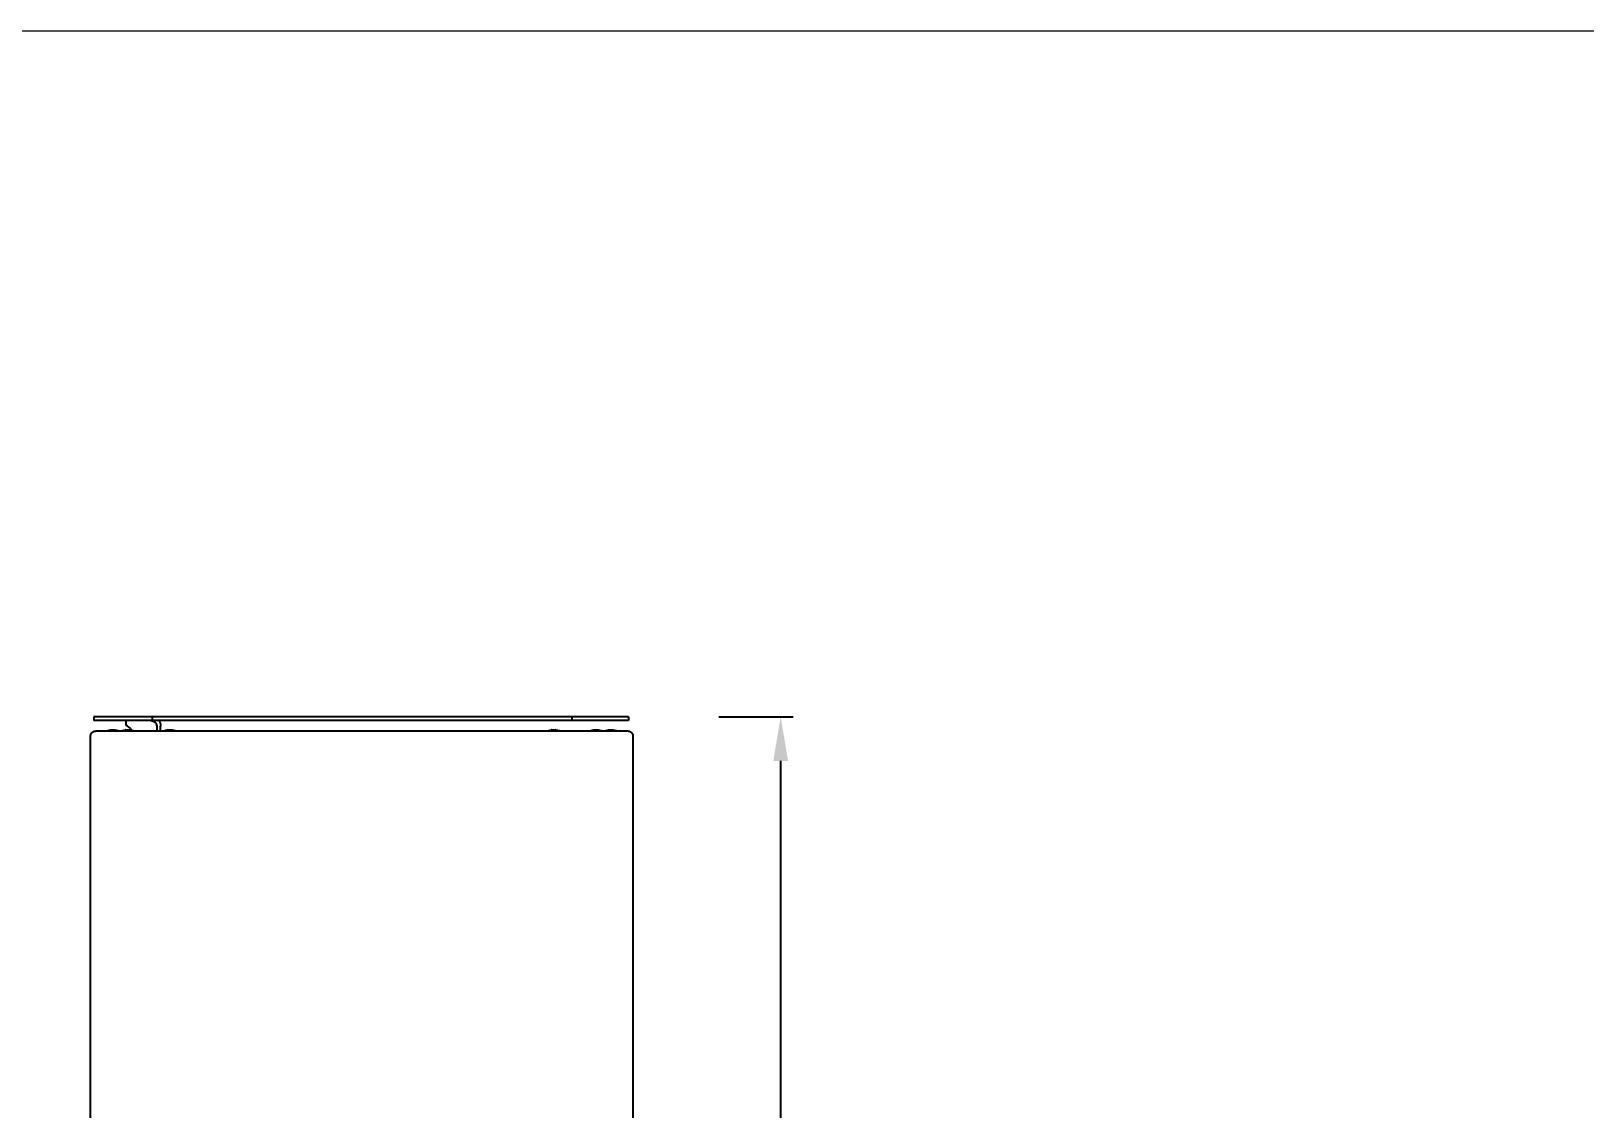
# Model space of a CAD drawing. Header units: millimetres. Extents: x 974 to 5700, y -47 to 3256.
# Drawn here: x 3232 to 4464, y 2401 to 3256 of the extents above; entities that cross this region are included whole.
import ezdxf

# ---------------------------------------------------------------- set-up
doc = ezdxf.new("R2010")
doc.units = ezdxf.units.MM
doc.header["$MEASUREMENT"] = 0
for name, color, linetype, true_color in [('Domyslna', 7, 'Continuous', 0x000000), ('Domyślny', 7, 'Continuous', 0x000000), ('Utwórz2D linie widoczne', 7, 'Continuous', 0x000000)]:
    doc.layers.add(name, color=color, linetype=linetype, true_color=true_color)
doc.styles.add('Arial', font='arial.ttf')
doc.dimstyles.new('Millimeter Large', dxfattribs={"dimscale": 10, "dimtxt": 3.5, "dimasz": 3.5, "dimexe": 1, "dimexo": 0.5, "dimgap": 1, "dimtad": 1, "dimtoh": 1, "dimdec": 0, "dimzin": 1, "dimdsep": 46, "dimtxsty": 'Arial', "dimcen": 3.5, "dimadec": 0, "dimazin": 0, "dimtfac": 1, "dimtdec": 4, "dimtix": 1, "dimtmove": 1, "dimatfit": 3, "dimfxl": 0, "dimtolj": 1, "dimtzin": 1, "dimarcsym": 0})

# ---------------------------------------------------------------- blocks, each defined once
blk = doc.blocks.new('*D3')
at = {"layer": 'Defpoints', "color": 0}
for p in [(3771.8, 2711.7), (3771.8, 1897.4), (3825.9, 1897.4)]:
    blk.add_point(p, dxfattribs=at)
at = {"layer": 'Domyslna', "color": 0, "lineweight": -2}
for p, q in [((3776.8, 2711.7), (3835.9, 2711.7)), ((3825.9, 2676.7), (3825.9, 1932.4)), ((3776.8, 1897.4), (3835.9, 1897.4))]:
    blk.add_line(p, q, dxfattribs=at)
at = {"layer": 'Domyslna', "color": 0}
for points in [[(3831.8, 2676.7), (3820.1, 2676.7), (3825.9, 2711.7)], [(3820.1, 1932.4), (3831.8, 1932.4), (3825.9, 1897.4)]]:
    blk.add_solid(points, dxfattribs=at)
at = {"layer": 'Domyslna', "color": 0, "insert": (3798.1, 2304.5), "char_height": 35, "attachment_point": 5, "rotation": 90, "style": 'Arial'}
blk.add_mtext('\\A1;814', dxfattribs=at)

msp = doc.modelspace()

# ---------------------------------------------------------------- linework, layer by layer
at = {"layer": 'Domyślny', "color": 18, "lineweight": 15, "true_color": 0x000000}
msp.add_line((5695.7, 3255.6), (973.5, 3255.6), dxfattribs=at)
at = {"layer": 'Utwórz2D linie widoczne'}
for p, q in [((3281.3, 2711.7), (3281.3, 2708.7)), ((3327.6, 2711.7), (3281.3, 2711.7)), ((3660.7, 2711.7), (3327.6, 2711.7)), ((3327.6, 2711.7), (3327.6, 2708.7)), ((3660.7, 2708.7), (3660.7, 2711.7)), ((3705.3, 2711.7), (3660.7, 2711.7)), ((3705.3, 2711.7), (3705.3, 2708.7)), ((3279.2, 2698.2), (3279.3, 2698.3)), ((3279.3, 2698.4), (3279.4, 2698.6)), ((3279.3, 2698.3), (3279.3, 2698.4)), ((3279.4, 2698.6), (3279.5, 2698.7)), ((3279.5, 2698.8), (3279.6, 2698.9)), ((3279.5, 2698.7), (3279.5, 2698.8)), ((3279.6, 2698.9), (3279.7, 2699)), ((3279.7, 2699), (3279.8, 2699.1)), ((3279.8, 2699.1), (3279.9, 2699.2)), ((3279.9, 2699.3), (3280, 2699.4)), ((3279.9, 2699.2), (3279.9, 2699.3)), ((3280, 2699.4), (3280.1, 2699.4)), ((3280.1, 2699.4), (3280.2, 2699.5)), ((3280.2, 2699.5), (3280.3, 2699.6)), ((3280.3, 2699.6), (3280.4, 2699.7)), ((3280.4, 2699.7), (3280.5, 2699.8)), ((3280.5, 2699.8), (3280.7, 2699.8)), ((3280.7, 2699.8), (3280.8, 2699.9)), ((3280.8, 2699.9), (3280.9, 2700)), ((3280.9, 2700), (3281, 2700)), ((3281, 2700), (3281.1, 2700.1)), ((3281.1, 2700.1), (3281.2, 2700.1)), ((3281.2, 2700.1), (3281.4, 2700.2)), ((3327.6, 2708.7), (3281.3, 2708.7)), ((3281.4, 2700.2), (3281.5, 2700.2)), ((3281.5, 2700.2), (3281.6, 2700.2)), ((3281.6, 2700.2), (3281.7, 2700.3)), ((3281.7, 2700.3), (3281.9, 2700.3)), ((3281.9, 2700.3), (3282, 2700.3)), ((3282, 2700.3), (3282.1, 2700.3)), ((3282.1, 2700.3), (3282.2, 2700.4)), ((3282.2, 2700.4), (3282.4, 2700.4)), ((3282.4, 2700.4), (3282.5, 2700.4)), ((3282.5, 2700.4), (3282.6, 2700.4)), ((3282.9, 2700.4), (3282.6, 2700.4)), ((3282.6, 2700.4), (3282.6, 2700.4)), ((3314.1, 2700.4), (3282.9, 2700.4)), ((3291.9, 2700.6), (3291.8, 2700.6)), ((3291.8, 2700.6), (3291.8, 2700.6)), ((3291.8, 2700.6), (3291.8, 2700.6)), ((3291.8, 2700.6), (3291.8, 2700.6)), ((3291.8, 2700.6), (3291.8, 2700.5)), ((3291.8, 2700.5), (3291.8, 2700.4)), ((3291.8, 2700.5), (3291.8, 2700.5)), ((3291.8, 2700.5), (3291.8, 2700.5)), ((3291.8, 2700.5), (3291.8, 2700.5)), ((3291.8, 2700.5), (3291.8, 2700.5)), ((3291.8, 2700.5), (3291.8, 2700.5)), ((3291.8, 2700.5), (3291.8, 2700.5)), ((3291.8, 2700.5), (3291.8, 2700.5)), ((3291.8, 2700.5), (3291.8, 2700.5)), ((3291.8, 2700.5), (3291.8, 2700.5)), ((3292, 2700.7), (3291.9, 2700.7)), ((3291.9, 2700.7), (3291.9, 2700.7)), ((3291.9, 2700.7), (3291.9, 2700.7)), ((3291.9, 2700.7), (3291.9, 2700.7)), ((3291.9, 2700.7), (3291.9, 2700.7)), ((3291.9, 2700.7), (3291.9, 2700.6)), ((3291.9, 2700.6), (3291.9, 2700.6)), ((3291.9, 2700.6), (3291.9, 2700.6)), ((3291.9, 2700.6), (3291.9, 2700.6)), ((3291.9, 2700.6), (3291.9, 2700.6)), ((3291.9, 2700.6), (3291.9, 2700.6)), ((3291.9, 2700.6), (3291.9, 2700.6)), ((3291.9, 2700.6), (3291.9, 2700.6)), ((3291.9, 2700.6), (3291.9, 2700.6)), ((3291.9, 2700.6), (3291.9, 2700.6)), ((3291.9, 2700.6), (3291.9, 2700.6)), ((3291.9, 2700.6), (3291.9, 2700.6)), ((3291.9, 2700.6), (3291.9, 2700.6)), ((3291.9, 2700.6), (3291.9, 2700.6)), ((3291.9, 2700.6), (3291.9, 2700.6)), ((3292, 2700.7), (3292.4, 2700.8)), ((3292, 2700.7), (3292, 2700.7)), ((3292, 2700.7), (3292, 2700.7)), ((3292.4, 2700.8), (3292.8, 2700.9)), ((3292.8, 2700.9), (3293.2, 2701)), ((3293.2, 2701), (3293.6, 2701.1)), ((3293.6, 2701.1), (3294, 2701.2)), ((3294, 2701.2), (3294.4, 2701.3)), ((3294.4, 2701.3), (3296.3, 2701.3)), ((3294.9, 2701.3), (3294.7, 2701.3)), ((3296.3, 2701.3), (3298.2, 2701.3)), ((3298, 2701.3), (3297.9, 2701.3)), ((3298.2, 2701.3), (3298.6, 2701.2)), ((3298.6, 2701.2), (3299.1, 2701.1)), ((3299.1, 2701.1), (3299.5, 2701)), ((3299.5, 2701), (3299.9, 2700.9)), ((3299.9, 2700.9), (3300.3, 2700.8)), ((3300.3, 2700.8), (3300.7, 2700.7)), ((3300.7, 2700.6), (3300.7, 2700.7)), ((3300.7, 2700.7), (3300.7, 2700.7)), ((3300.7, 2700.7), (3300.7, 2700.7)), ((3300.7, 2700.7), (3300.7, 2700.7)), ((3300.7, 2700.7), (3300.7, 2700.7)), ((3300.7, 2700.7), (3300.7, 2700.7)), ((3300.7, 2700.7), (3300.7, 2700.7)), ((3300.7, 2700.7), (3300.7, 2700.7)), ((3300.8, 2700.6), (3300.7, 2700.6)), ((3300.7, 2700.6), (3300.7, 2700.6)), ((3300.8, 2700.5), (3300.8, 2700.6)), ((3300.8, 2700.6), (3300.8, 2700.6)), ((3300.8, 2700.6), (3300.8, 2700.6)), ((3300.8, 2700.6), (3300.8, 2700.6)), ((3300.8, 2700.6), (3300.8, 2700.6)), ((3300.8, 2700.6), (3300.8, 2700.6)), ((3300.8, 2700.6), (3300.8, 2700.6)), ((3300.8, 2700.6), (3300.8, 2700.6)), ((3300.8, 2700.6), (3300.8, 2700.6)), ((3300.8, 2700.6), (3300.8, 2700.6)), ((3300.8, 2700.6), (3300.8, 2700.6)), ((3300.8, 2700.6), (3300.8, 2700.6)), ((3300.8, 2700.6), (3300.8, 2700.6)), ((3300.8, 2700.6), (3300.8, 2700.6)), ((3300.8, 2700.6), (3300.8, 2700.6)), ((3300.8, 2700.6), (3300.8, 2700.6)), ((3300.8, 2700.6), (3300.8, 2700.6)), ((3300.8, 2700.4), (3300.8, 2700.5)), ((3300.8, 2700.5), (3300.8, 2700.5)), ((3300.8, 2700.5), (3300.8, 2700.5)), ((3300.8, 2700.5), (3300.8, 2700.5)), ((3300.8, 2700.5), (3300.8, 2700.5)), ((3300.8, 2700.5), (3300.8, 2700.5)), ((3300.8, 2700.5), (3300.8, 2700.5)), ((3300.8, 2700.5), (3300.8, 2700.5)), ((3300.8, 2700.5), (3300.8, 2700.5)), ((3300.8, 2700.5), (3300.8, 2700.5)), ((3303.8, 2700.6), (3303.7, 2700.6)), ((3303.7, 2700.6), (3303.7, 2700.6)), ((3303.7, 2700.6), (3303.7, 2700.6)), ((3303.7, 2700.6), (3303.7, 2700.6)), ((3303.7, 2700.6), (3303.7, 2700.6)), ((3303.7, 2700.6), (3303.7, 2700.6)), ((3303.7, 2700.6), (3303.7, 2700.6)), ((3303.7, 2700.6), (3303.7, 2700.6)), ((3303.7, 2700.6), (3303.7, 2700.6)), ((3303.7, 2700.6), (3303.7, 2700.6)), ((3303.7, 2700.6), (3303.7, 2700.6)), ((3303.7, 2700.6), (3303.7, 2700.6)), ((3303.7, 2700.6), (3303.7, 2700.6)), ((3303.7, 2700.6), (3303.7, 2700.6)), ((3303.7, 2700.6), (3303.7, 2700.6)), ((3303.7, 2700.6), (3303.7, 2700.6)), ((3303.7, 2700.6), (3303.7, 2700.5)), ((3303.7, 2700.5), (3303.7, 2700.4)), ((3303.7, 2700.5), (3303.7, 2700.5)), ((3303.7, 2700.5), (3303.7, 2700.5)), ((3303.7, 2700.5), (3303.7, 2700.5)), ((3303.7, 2700.5), (3303.7, 2700.5)), ((3303.7, 2700.5), (3303.7, 2700.5)), ((3303.7, 2700.5), (3303.7, 2700.5)), ((3303.7, 2700.5), (3303.7, 2700.5)), ((3303.7, 2700.5), (3303.7, 2700.5)), ((3303.7, 2700.5), (3303.7, 2700.5)), ((3303.8, 2700.7), (3304.2, 2700.8)), ((3303.8, 2700.7), (3303.8, 2700.7)), ((3303.8, 2700.7), (3303.8, 2700.7)), ((3303.8, 2700.7), (3303.8, 2700.7)), ((3303.8, 2700.7), (3303.8, 2700.7)), ((3303.8, 2700.7), (3303.8, 2700.7)), ((3303.8, 2700.7), (3303.8, 2700.7)), ((3303.8, 2700.7), (3303.8, 2700.7)), ((3303.8, 2700.7), (3303.8, 2700.6)), ((3303.8, 2700.6), (3303.8, 2700.6)), ((3303.8, 2700.6), (3303.8, 2700.6)), ((3304.2, 2700.8), (3304.6, 2700.9)), ((3304.6, 2700.9), (3305, 2701)), ((3305, 2701), (3305.5, 2701.1)), ((3305.5, 2701.1), (3305.9, 2701.2)), ((3305.9, 2701.2), (3306.3, 2701.3)), ((3306.3, 2701.3), (3308.2, 2701.3)), ((3306.7, 2701.3), (3306.5, 2701.3)), ((3306.9, 2704.8), (3306.9, 2708.7)), ((3307.5, 2704.5), (3306.9, 2704.8)), ((3308, 2704.2), (3307.5, 2704.5)), ((3308.5, 2703.8), (3308, 2704.2)), ((3308.2, 2701.3), (3310.1, 2701.3)), ((3308.9, 2703.5), (3308.5, 2703.8)), ((3309.4, 2703.1), (3308.9, 2703.5)), ((3309.9, 2702.7), (3309.4, 2703.1)), ((3309.8, 2701.3), (3309.7, 2701.3)), ((3310.3, 2702.3), (3309.9, 2702.7)), ((3310.1, 2701.3), (3310.5, 2701.2)), ((3310.7, 2701.9), (3310.3, 2702.3)), ((3310.5, 2701.2), (3310.9, 2701.1)), ((3311.1, 2701.4), (3310.7, 2701.9)), ((3310.9, 2701.1), (3311.3, 2701)), ((3311.5, 2701), (3311.1, 2701.4)), ((3311.3, 2701), (3311.7, 2700.9)), ((3311.7, 2700.9), (3312.1, 2700.8)), ((3312.1, 2700.8), (3312.5, 2700.7)), ((3312.6, 2700.7), (3312.5, 2700.7)), ((3312.5, 2700.7), (3312.5, 2700.7)), ((3312.6, 2700.6), (3312.6, 2700.7)), ((3312.6, 2700.7), (3312.6, 2700.7)), ((3312.6, 2700.7), (3312.6, 2700.7)), ((3312.6, 2700.7), (3312.6, 2700.7)), ((3312.6, 2700.7), (3312.6, 2700.7)), ((3312.6, 2700.7), (3312.6, 2700.7)), ((3312.7, 2700.6), (3312.6, 2700.6)), ((3312.6, 2700.6), (3312.6, 2700.6)), ((3312.6, 2700.6), (3312.6, 2700.6)), ((3312.6, 2700.6), (3312.6, 2700.6)), ((3312.6, 2700.6), (3312.6, 2700.6)), ((3312.6, 2700.6), (3312.6, 2700.6)), ((3312.6, 2700.6), (3312.6, 2700.6)), ((3312.6, 2700.6), (3312.6, 2700.6)), ((3312.6, 2700.6), (3312.6, 2700.6)), ((3312.6, 2700.6), (3312.6, 2700.6)), ((3312.6, 2700.6), (3312.6, 2700.6)), ((3312.6, 2700.6), (3312.6, 2700.6)), ((3312.6, 2700.6), (3312.6, 2700.6)), ((3312.6, 2700.6), (3312.6, 2700.6)), ((3312.7, 2700.5), (3312.7, 2700.6)), ((3312.7, 2700.6), (3312.7, 2700.6)), ((3312.7, 2700.6), (3312.7, 2700.6)), ((3312.7, 2700.6), (3312.7, 2700.6)), ((3312.7, 2700.6), (3312.7, 2700.6)), ((3312.7, 2700.4), (3312.7, 2700.5)), ((3312.7, 2700.5), (3312.7, 2700.5)), ((3312.7, 2700.5), (3312.7, 2700.5)), ((3312.7, 2700.5), (3312.7, 2700.5)), ((3312.7, 2700.5), (3312.7, 2700.5)), ((3312.7, 2700.5), (3312.7, 2700.5)), ((3312.7, 2700.5), (3312.7, 2700.5)), ((3312.7, 2700.5), (3312.7, 2700.5)), ((3312.7, 2700.5), (3312.7, 2700.5)), ((3312.7, 2700.5), (3312.7, 2700.5)), ((3314.7, 2700.4), (3314.1, 2700.4)), ((3672.8, 2700.4), (3314.7, 2700.4)), ((3326.6, 2708.7), (3326.7, 2708.7)), ((3326.7, 2708.7), (3326.9, 2708.7)), ((3327.1, 2708.7), (3326.9, 2708.7)), ((3326.9, 2708.7), (3327.1, 2708.6)), ((3327.2, 2708.7), (3327.1, 2708.7)), ((3327.1, 2708.6), (3327.2, 2708.6)), ((3327.4, 2708.7), (3327.2, 2708.7)), ((3327.2, 2708.6), (3327.4, 2708.6)), ((3327.5, 2708.6), (3327.4, 2708.7)), ((3327.4, 2708.6), (3327.6, 2708.5)), ((3327.7, 2708.6), (3327.5, 2708.6)), ((3660.7, 2708.7), (3327.6, 2708.7)), ((3327.6, 2708.5), (3327.7, 2708.5)), ((3327.8, 2708.6), (3327.7, 2708.6)), ((3327.7, 2708.5), (3327.9, 2708.4)), ((3328, 2708.6), (3327.8, 2708.6)), ((3327.9, 2708.4), (3328.1, 2708.4)), ((3328.1, 2708.5), (3328, 2708.6)), ((3328.3, 2708.5), (3328.1, 2708.5)), ((3328.1, 2708.4), (3328.2, 2708.3)), ((3328.2, 2708.3), (3328.4, 2708.2)), ((3328.4, 2708.4), (3328.3, 2708.5)), ((3328.6, 2708.4), (3328.4, 2708.4)), ((3328.4, 2708.2), (3328.5, 2708.2)), ((3328.5, 2708.2), (3328.7, 2708.1)), ((3328.7, 2708.3), (3328.6, 2708.4)), ((3328.8, 2708.3), (3328.7, 2708.3)), ((3328.7, 2708.1), (3328.9, 2708)), ((3329, 2708.2), (3328.8, 2708.3)), ((3328.9, 2708), (3329, 2707.9)), ((3329.1, 2708.1), (3329, 2708.2)), ((3329, 2707.9), (3329.1, 2707.8)), ((3329.2, 2708), (3329.1, 2708.1)), ((3329.1, 2707.8), (3329.3, 2707.7)), ((3329.4, 2708), (3329.2, 2708)), ((3329.3, 2707.7), (3329.4, 2707.6)), ((3329.5, 2707.9), (3329.4, 2708)), ((3329.4, 2707.6), (3329.6, 2707.5)), ((3329.6, 2707.8), (3329.5, 2707.9)), ((3329.7, 2707.7), (3329.6, 2707.8)), ((3329.6, 2707.5), (3329.7, 2707.4)), ((3329.8, 2707.6), (3329.7, 2707.7)), ((3329.7, 2707.4), (3329.8, 2707.3)), ((3329.9, 2707.5), (3329.8, 2707.6)), ((3329.8, 2707.3), (3329.9, 2707.2)), ((3330, 2707.4), (3329.9, 2707.5)), ((3329.9, 2707.2), (3330.1, 2707)), ((3330.2, 2707.3), (3330, 2707.4)), ((3330.1, 2707), (3330.2, 2706.9)), ((3330.3, 2707.2), (3330.2, 2707.3)), ((3330.2, 2706.9), (3330.3, 2706.8)), ((3330.4, 2707.1), (3330.3, 2707.2)), ((3330.3, 2706.8), (3330.4, 2706.6)), ((3330.4, 2706.9), (3330.4, 2707.1)), ((3330.5, 2706.8), (3330.4, 2706.9)), ((3330.4, 2706.6), (3330.5, 2706.5)), ((3330.6, 2706.7), (3330.5, 2706.8)), ((3330.5, 2706.5), (3330.6, 2706.3)), ((3330.7, 2706.6), (3330.6, 2706.7)), ((3330.6, 2706.3), (3330.7, 2706.2)), ((3330.8, 2706.4), (3330.7, 2706.6)), ((3330.7, 2706.2), (3330.7, 2706)), ((3330.7, 2706), (3330.8, 2705.9)), ((3330.8, 2706.3), (3330.8, 2706.4)), ((3330.9, 2706.2), (3330.8, 2706.3)), ((3330.8, 2705.9), (3330.9, 2705.7)), ((3331, 2706), (3330.9, 2706.2)), ((3330.9, 2705.7), (3331, 2705.6)), ((3331, 2705.9), (3331, 2706)), ((3331.1, 2705.8), (3331, 2705.9)), ((3331, 2705.6), (3331, 2705.4)), ((3331, 2705.4), (3331.1, 2705.3)), ((3331.1, 2705.6), (3331.1, 2705.8)), ((3331.2, 2705.5), (3331.1, 2705.6)), ((3331.1, 2705.3), (3331.1, 2705.1)), ((3331.1, 2705.1), (3331.2, 2704.9)), ((3331.2, 2705.3), (3331.2, 2705.5)), ((3331.2, 2705.2), (3331.2, 2705.3)), ((3331.3, 2705), (3331.2, 2705.2)), ((3331.2, 2704.9), (3331.2, 2704.8)), ((3331.2, 2704.8), (3331.3, 2704.6)), ((3331.3, 2704.9), (3331.3, 2705)), ((3331.3, 2704.7), (3331.3, 2704.9)), ((3331.3, 2704.6), (3331.3, 2704.7)), ((3331.3, 2704.4), (3331.3, 2704.6)), ((3331.3, 2704.6), (3331.3, 2704.4)), ((3331.3, 2704.3), (3331.3, 2704.4)), ((3331.3, 2704.4), (3331.3, 2704.3)), ((3331.3, 2704.3), (3331.3, 2700.4)), ((3331.3, 2704.3), (3331.3, 2704.1)), ((3331.3, 2704.1), (3331.3, 2703.9)), ((3332.9, 2708.7), (3333, 2708.5)), ((3333, 2708.5), (3333.2, 2708.3)), ((3333.2, 2708.3), (3333.3, 2708.1)), ((3333.3, 2708.1), (3333.4, 2707.9)), ((3333.4, 2707.9), (3333.5, 2707.6)), ((3333.5, 2707.6), (3333.6, 2707.4)), ((3333.6, 2707.4), (3333.7, 2707.2)), ((3333.7, 2707.2), (3333.8, 2707)), ((3333.8, 2707), (3333.9, 2706.7)), ((3333.9, 2706.7), (3334, 2706.5)), ((3334, 2706.5), (3334.1, 2706.2)), ((3334.1, 2706.2), (3334.1, 2706)), ((3334.1, 2706), (3334.2, 2705.8)), ((3334.2, 2705.8), (3334.2, 2705.5)), ((3334.2, 2705.5), (3334.3, 2705.3)), ((3334.3, 2705.3), (3334.3, 2705)), ((3334.3, 2705), (3334.3, 2704.8)), ((3334.3, 2704.8), (3334.3, 2704.5)), ((3334.3, 2704.5), (3334.3, 2704.3)), ((3334.3, 2700.4), (3334.3, 2704.3)), ((3337.2, 2700.6), (3337.1, 2700.6)), ((3337.1, 2700.6), (3337.1, 2700.6)), ((3337.1, 2700.6), (3337.1, 2700.6)), ((3337.1, 2700.6), (3337.1, 2700.6)), ((3337.1, 2700.6), (3337.1, 2700.6)), ((3337.1, 2700.6), (3337.1, 2700.6)), ((3337.1, 2700.6), (3337.1, 2700.6)), ((3337.1, 2700.6), (3337.1, 2700.6)), ((3337.1, 2700.6), (3337.1, 2700.6)), ((3337.1, 2700.6), (3337.1, 2700.6)), ((3337.1, 2700.6), (3337.1, 2700.6)), ((3337.1, 2700.6), (3337.1, 2700.6)), ((3337.1, 2700.6), (3337.1, 2700.6)), ((3337.1, 2700.6), (3337.1, 2700.6)), ((3337.1, 2700.6), (3337.1, 2700.6)), ((3337.1, 2700.6), (3337.1, 2700.5)), ((3337.1, 2700.5), (3337.1, 2700.4)), ((3337.1, 2700.5), (3337.1, 2700.5)), ((3337.1, 2700.5), (3337.1, 2700.5)), ((3337.1, 2700.5), (3337.1, 2700.5)), ((3337.1, 2700.5), (3337.1, 2700.5)), ((3337.1, 2700.5), (3337.1, 2700.5)), ((3337.1, 2700.5), (3337.1, 2700.5)), ((3337.1, 2700.5), (3337.1, 2700.5)), ((3337.1, 2700.5), (3337.1, 2700.5)), ((3337.1, 2700.5), (3337.1, 2700.5)), ((3337.2, 2700.7), (3337.6, 2700.8)), ((3337.2, 2700.7), (3337.2, 2700.7)), ((3337.2, 2700.7), (3337.2, 2700.7)), ((3337.2, 2700.7), (3337.2, 2700.7)), ((3337.2, 2700.7), (3337.2, 2700.7)), ((3337.2, 2700.7), (3337.2, 2700.7)), ((3337.2, 2700.7), (3337.2, 2700.7)), ((3337.2, 2700.7), (3337.2, 2700.7)), ((3337.2, 2700.7), (3337.2, 2700.6)), ((3337.2, 2700.6), (3337.2, 2700.6)), ((3337.2, 2700.6), (3337.2, 2700.6)), ((3337.2, 2700.6), (3337.2, 2700.6)), ((3337.6, 2700.8), (3338, 2700.9)), ((3338, 2700.9), (3338.4, 2701)), ((3338.4, 2701), (3338.9, 2701.1)), ((3338.9, 2701.1), (3339.3, 2701.2)), ((3339.3, 2701.2), (3339.7, 2701.3)), ((3339.7, 2701.3), (3341.6, 2701.3)), ((3340.1, 2701.3), (3340, 2701.3)), ((3341.6, 2701.3), (3343.5, 2701.3)), ((3343.2, 2701.3), (3343.1, 2701.3)), ((3343.5, 2701.3), (3343.9, 2701.2)), ((3343.9, 2701.2), (3344.3, 2701.1)), ((3344.3, 2701.1), (3344.7, 2701)), ((3344.7, 2701), (3345.1, 2700.9)), ((3345.1, 2700.9), (3345.5, 2700.8)), ((3345.5, 2700.8), (3345.9, 2700.7)), ((3346, 2700.7), (3345.9, 2700.7)), ((3346, 2700.6), (3346, 2700.7)), ((3346, 2700.7), (3346, 2700.7)), ((3346, 2700.7), (3346, 2700.7)), ((3346, 2700.7), (3346, 2700.7)), ((3346, 2700.7), (3346, 2700.7)), ((3346, 2700.7), (3346, 2700.7)), ((3346, 2700.7), (3346, 2700.7)), ((3346.1, 2700.6), (3346, 2700.6)), ((3346, 2700.6), (3346, 2700.6)), ((3346, 2700.6), (3346, 2700.6)), ((3346, 2700.6), (3346, 2700.6)), ((3346, 2700.6), (3346, 2700.6)), ((3346, 2700.6), (3346, 2700.6)), ((3346, 2700.6), (3346, 2700.6)), ((3346, 2700.6), (3346, 2700.6)), ((3346, 2700.6), (3346, 2700.6)), ((3346, 2700.6), (3346, 2700.6)), ((3346, 2700.6), (3346, 2700.6)), ((3346.1, 2700.5), (3346.1, 2700.6)), ((3346.1, 2700.6), (3346.1, 2700.6)), ((3346.1, 2700.6), (3346.1, 2700.6)), ((3346.1, 2700.6), (3346.1, 2700.6)), ((3346.1, 2700.6), (3346.1, 2700.6)), ((3346.1, 2700.6), (3346.1, 2700.6)), ((3346.1, 2700.6), (3346.1, 2700.6)), ((3346.1, 2700.6), (3346.1, 2700.6)), ((3346.1, 2700.4), (3346.1, 2700.5)), ((3346.1, 2700.5), (3346.1, 2700.5)), ((3346.1, 2700.5), (3346.1, 2700.5)), ((3346.1, 2700.5), (3346.1, 2700.5)), ((3346.1, 2700.5), (3346.1, 2700.5)), ((3346.1, 2700.5), (3346.1, 2700.5)), ((3346.1, 2700.5), (3346.1, 2700.5)), ((3346.1, 2700.5), (3346.1, 2700.5)), ((3346.1, 2700.5), (3346.1, 2700.5)), ((3346.1, 2700.5), (3346.1, 2700.5)), ((3641.6, 2700.7), (3641.5, 2700.7)), ((3641.5, 2700.7), (3641.5, 2700.6)), ((3641.5, 2700.6), (3641.5, 2700.6)), ((3641.5, 2700.6), (3641.5, 2700.6)), ((3641.5, 2700.6), (3641.5, 2700.6)), ((3641.5, 2700.6), (3641.5, 2700.6)), ((3641.5, 2700.6), (3641.5, 2700.6)), ((3641.5, 2700.6), (3641.5, 2700.6)), ((3641.5, 2700.6), (3641.5, 2700.6)), ((3641.5, 2700.6), (3641.5, 2700.6)), ((3641.5, 2700.6), (3641.5, 2700.6)), ((3641.5, 2700.6), (3641.5, 2700.6)), ((3641.5, 2700.6), (3641.5, 2700.6)), ((3641.5, 2700.6), (3641.5, 2700.6)), ((3641.5, 2700.6), (3641.5, 2700.6)), ((3641.5, 2700.6), (3641.5, 2700.6)), ((3641.5, 2700.6), (3641.5, 2700.6)), ((3641.5, 2700.6), (3641.5, 2700.6)), ((3641.5, 2700.6), (3641.5, 2700.6)), ((3641.5, 2700.6), (3641.5, 2700.6)), ((3641.5, 2700.6), (3641.5, 2700.5)), ((3641.5, 2700.5), (3641.5, 2700.4)), ((3641.5, 2700.5), (3641.5, 2700.5)), ((3641.5, 2700.5), (3641.5, 2700.5)), ((3641.5, 2700.5), (3641.5, 2700.5)), ((3641.5, 2700.5), (3641.5, 2700.5)), ((3641.5, 2700.5), (3641.5, 2700.5)), ((3641.5, 2700.5), (3641.5, 2700.5)), ((3641.5, 2700.5), (3641.5, 2700.5)), ((3641.5, 2700.5), (3641.5, 2700.5)), ((3641.5, 2700.5), (3641.5, 2700.5)), ((3641.6, 2700.7), (3642, 2700.8)), ((3641.6, 2700.7), (3641.6, 2700.7)), ((3641.6, 2700.7), (3641.6, 2700.7)), ((3641.6, 2700.7), (3641.6, 2700.7)), ((3641.6, 2700.7), (3641.6, 2700.7)), ((3641.6, 2700.7), (3641.6, 2700.7)), ((3641.6, 2700.7), (3641.6, 2700.7)), ((3642, 2700.8), (3642.4, 2700.9)), ((3642.4, 2700.9), (3642.8, 2701)), ((3642.8, 2701), (3643.2, 2701.1)), ((3643.2, 2701.1), (3643.6, 2701.2)), ((3643.6, 2701.2), (3644.1, 2701.3)), ((3644.1, 2701.3), (3646, 2701.3)), ((3644.5, 2701.3), (3644.3, 2701.3)), ((3646, 2701.3), (3647.8, 2701.3)), ((3647.6, 2701.3), (3647.5, 2701.3)), ((3647.8, 2701.3), (3648.3, 2701.2)), ((3648.3, 2701.2), (3648.7, 2701.1)), ((3648.7, 2701.1), (3649.1, 2701)), ((3649.1, 2701), (3649.5, 2700.9)), ((3649.5, 2700.9), (3649.9, 2700.8)), ((3649.9, 2700.8), (3650.3, 2700.7)), ((3650.4, 2700.7), (3650.3, 2700.7)), ((3650.3, 2700.7), (3650.3, 2700.7)), ((3650.3, 2700.7), (3650.3, 2700.7)), ((3650.3, 2700.7), (3650.3, 2700.7)), ((3650.3, 2700.7), (3650.3, 2700.7)), ((3650.4, 2700.6), (3650.4, 2700.7)), ((3650.4, 2700.7), (3650.4, 2700.7)), ((3650.4, 2700.7), (3650.4, 2700.7)), ((3650.4, 2700.5), (3650.4, 2700.6)), ((3650.4, 2700.6), (3650.4, 2700.6)), ((3650.4, 2700.6), (3650.4, 2700.6)), ((3650.4, 2700.6), (3650.4, 2700.6)), ((3650.4, 2700.6), (3650.4, 2700.6)), ((3650.4, 2700.6), (3650.4, 2700.6)), ((3650.4, 2700.6), (3650.4, 2700.6)), ((3650.4, 2700.6), (3650.4, 2700.6)), ((3650.4, 2700.6), (3650.4, 2700.6)), ((3650.4, 2700.6), (3650.4, 2700.6)), ((3650.4, 2700.6), (3650.4, 2700.6)), ((3650.4, 2700.6), (3650.4, 2700.6)), ((3650.4, 2700.6), (3650.4, 2700.6)), ((3650.4, 2700.6), (3650.4, 2700.6)), ((3650.4, 2700.6), (3650.4, 2700.6)), ((3650.4, 2700.6), (3650.4, 2700.6)), ((3650.4, 2700.6), (3650.4, 2700.6)), ((3650.4, 2700.6), (3650.4, 2700.6)), ((3650.4, 2700.6), (3650.4, 2700.6)), ((3650.5, 2700.5), (3650.4, 2700.5)), ((3650.4, 2700.5), (3650.4, 2700.5)), ((3650.5, 2700.4), (3650.5, 2700.5)), ((3650.5, 2700.5), (3650.5, 2700.5)), ((3650.5, 2700.5), (3650.5, 2700.5)), ((3650.5, 2700.5), (3650.5, 2700.5)), ((3650.5, 2700.5), (3650.5, 2700.5)), ((3650.5, 2700.5), (3650.5, 2700.5)), ((3650.5, 2700.5), (3650.5, 2700.5)), ((3650.5, 2700.5), (3650.5, 2700.5)), ((3705.3, 2708.7), (3660.7, 2708.7)), ((3673.5, 2700.4), (3672.8, 2700.4)), ((3704.6, 2700.4), (3673.5, 2700.4)), ((3675, 2700.6), (3674.9, 2700.6)), ((3674.9, 2700.6), (3674.9, 2700.6)), ((3674.9, 2700.6), (3674.9, 2700.6)), ((3674.9, 2700.6), (3674.9, 2700.6)), ((3674.9, 2700.6), (3674.9, 2700.6)), ((3674.9, 2700.6), (3674.9, 2700.6)), ((3674.9, 2700.6), (3674.9, 2700.6)), ((3674.9, 2700.6), (3674.9, 2700.6)), ((3674.9, 2700.6), (3674.9, 2700.6)), ((3674.9, 2700.6), (3674.9, 2700.6)), ((3674.9, 2700.6), (3674.9, 2700.6)), ((3674.9, 2700.6), (3674.9, 2700.6)), ((3674.9, 2700.6), (3674.9, 2700.6)), ((3674.9, 2700.6), (3674.9, 2700.6)), ((3674.9, 2700.6), (3674.9, 2700.6)), ((3674.9, 2700.6), (3674.9, 2700.6)), ((3674.9, 2700.6), (3674.9, 2700.6)), ((3674.9, 2700.6), (3674.9, 2700.6)), ((3674.9, 2700.6), (3674.9, 2700.5)), ((3674.9, 2700.5), (3674.9, 2700.4)), ((3674.9, 2700.5), (3674.9, 2700.5)), ((3674.9, 2700.5), (3674.9, 2700.5)), ((3674.9, 2700.5), (3674.9, 2700.5)), ((3674.9, 2700.5), (3674.9, 2700.5)), ((3674.9, 2700.5), (3674.9, 2700.5)), ((3674.9, 2700.5), (3674.9, 2700.5)), ((3674.9, 2700.5), (3674.9, 2700.5)), ((3674.9, 2700.5), (3674.9, 2700.5)), ((3674.9, 2700.5), (3674.9, 2700.5)), ((3675, 2700.7), (3675.4, 2700.8)), ((3675, 2700.7), (3675, 2700.7)), ((3675, 2700.7), (3675, 2700.7)), ((3675, 2700.7), (3675, 2700.7)), ((3675, 2700.7), (3675, 2700.7)), ((3675, 2700.7), (3675, 2700.7)), ((3675, 2700.7), (3675, 2700.7)), ((3675, 2700.7), (3675, 2700.7)), ((3675, 2700.7), (3675, 2700.6)), ((3675.4, 2700.8), (3675.8, 2700.9)), ((3675.8, 2700.9), (3676.2, 2701)), ((3676.2, 2701), (3676.6, 2701.1)), ((3676.6, 2701.1), (3677.1, 2701.2)), ((3677.1, 2701.2), (3677.5, 2701.3)), ((3677.5, 2701.3), (3679.4, 2701.3)), ((3677.9, 2701.3), (3677.7, 2701.3)), ((3679.4, 2701.3), (3681.3, 2701.3)), ((3681, 2701.3), (3680.9, 2701.3)), ((3681.3, 2701.3), (3681.7, 2701.2)), ((3681.7, 2701.2), (3682.1, 2701.1)), ((3682.1, 2701.1), (3682.5, 2701)), ((3682.5, 2701), (3682.9, 2700.9)), ((3682.9, 2700.9), (3683.3, 2700.8)), ((3683.3, 2700.8), (3683.7, 2700.7)), ((3683.8, 2700.7), (3683.7, 2700.7)), ((3683.7, 2700.7), (3683.7, 2700.7)), ((3683.7, 2700.7), (3683.7, 2700.7)), ((3683.7, 2700.7), (3683.7, 2700.7)), ((3683.8, 2700.6), (3683.8, 2700.7)), ((3683.8, 2700.7), (3683.8, 2700.7)), ((3683.8, 2700.7), (3683.8, 2700.7)), ((3683.8, 2700.7), (3683.8, 2700.7)), ((3683.9, 2700.6), (3683.8, 2700.6)), ((3683.8, 2700.6), (3683.8, 2700.6)), ((3683.8, 2700.6), (3683.8, 2700.6)), ((3683.8, 2700.6), (3683.8, 2700.6)), ((3683.8, 2700.6), (3683.8, 2700.6)), ((3683.8, 2700.6), (3683.8, 2700.6)), ((3683.8, 2700.6), (3683.8, 2700.6)), ((3683.8, 2700.6), (3683.8, 2700.6)), ((3683.8, 2700.6), (3683.8, 2700.6)), ((3683.8, 2700.6), (3683.8, 2700.6)), ((3683.8, 2700.6), (3683.8, 2700.6)), ((3683.8, 2700.6), (3683.8, 2700.6)), ((3683.8, 2700.6), (3683.8, 2700.6)), ((3683.8, 2700.6), (3683.8, 2700.6)), ((3683.8, 2700.6), (3683.8, 2700.6)), ((3683.8, 2700.6), (3683.8, 2700.6)), ((3683.8, 2700.6), (3683.8, 2700.6)), ((3683.9, 2700.5), (3683.9, 2700.6)), ((3683.9, 2700.6), (3683.9, 2700.6)), ((3683.9, 2700.4), (3683.9, 2700.5)), ((3683.9, 2700.5), (3683.9, 2700.5)), ((3683.9, 2700.5), (3683.9, 2700.5)), ((3683.9, 2700.5), (3683.9, 2700.5)), ((3683.9, 2700.5), (3683.9, 2700.5)), ((3683.9, 2700.5), (3683.9, 2700.5)), ((3683.9, 2700.5), (3683.9, 2700.5)), ((3683.9, 2700.5), (3683.9, 2700.5)), ((3683.9, 2700.5), (3683.9, 2700.5)), ((3683.9, 2700.5), (3683.9, 2700.5)), ((3686.8, 2700.6), (3686.7, 2700.6)), ((3686.7, 2700.6), (3686.7, 2700.6)), ((3686.7, 2700.6), (3686.7, 2700.6)), ((3686.7, 2700.6), (3686.7, 2700.6)), ((3686.7, 2700.6), (3686.7, 2700.6)), ((3686.7, 2700.6), (3686.7, 2700.6)), ((3686.7, 2700.6), (3686.7, 2700.6)), ((3686.7, 2700.6), (3686.7, 2700.6)), ((3686.7, 2700.6), (3686.7, 2700.6)), ((3686.7, 2700.6), (3686.7, 2700.5)), ((3686.7, 2700.5), (3686.7, 2700.4)), ((3686.7, 2700.5), (3686.7, 2700.5)), ((3686.7, 2700.5), (3686.7, 2700.5)), ((3686.7, 2700.5), (3686.7, 2700.5)), ((3686.7, 2700.5), (3686.7, 2700.5)), ((3686.7, 2700.5), (3686.7, 2700.5)), ((3686.7, 2700.5), (3686.7, 2700.5)), ((3686.7, 2700.5), (3686.7, 2700.5)), ((3686.7, 2700.5), (3686.7, 2700.5)), ((3686.7, 2700.5), (3686.7, 2700.5)), ((3686.8, 2700.7), (3687.3, 2700.8)), ((3686.8, 2700.7), (3686.8, 2700.7)), ((3686.8, 2700.7), (3686.8, 2700.7)), ((3686.8, 2700.7), (3686.8, 2700.7)), ((3686.8, 2700.7), (3686.8, 2700.7)), ((3686.8, 2700.7), (3686.8, 2700.7)), ((3686.8, 2700.7), (3686.8, 2700.7)), ((3686.8, 2700.7), (3686.8, 2700.7)), ((3686.8, 2700.7), (3686.8, 2700.6)), ((3686.8, 2700.6), (3686.8, 2700.6)), ((3686.8, 2700.6), (3686.8, 2700.6)), ((3686.8, 2700.6), (3686.8, 2700.6)), ((3686.8, 2700.6), (3686.8, 2700.6)), ((3686.8, 2700.6), (3686.8, 2700.6)), ((3686.8, 2700.6), (3686.8, 2700.6)), ((3686.8, 2700.6), (3686.8, 2700.6)), ((3686.8, 2700.6), (3686.8, 2700.6)), ((3686.8, 2700.6), (3686.8, 2700.6)), ((3687.3, 2700.8), (3687.7, 2700.9)), ((3687.7, 2700.9), (3688.1, 2701)), ((3688.1, 2701), (3688.5, 2701.1)), ((3688.5, 2701.1), (3688.9, 2701.2)), ((3688.9, 2701.2), (3689.3, 2701.3)), ((3689.3, 2701.3), (3691.2, 2701.3)), ((3689.7, 2701.3), (3689.6, 2701.3)), ((3691.2, 2701.3), (3693.1, 2701.3)), ((3692.8, 2701.3), (3692.8, 2701.3)), ((3693.1, 2701.3), (3693.5, 2701.2)), ((3693.5, 2701.2), (3693.9, 2701.1)), ((3693.9, 2701.1), (3694.4, 2701)), ((3694.4, 2701), (3694.8, 2700.9)), ((3694.8, 2700.9), (3695.2, 2700.8)), ((3695.2, 2700.8), (3695.6, 2700.7)), ((3695.6, 2700.6), (3695.6, 2700.7)), ((3695.6, 2700.7), (3695.6, 2700.7)), ((3695.6, 2700.7), (3695.6, 2700.7)), ((3695.6, 2700.7), (3695.6, 2700.7)), ((3695.6, 2700.7), (3695.6, 2700.7)), ((3695.6, 2700.7), (3695.6, 2700.7)), ((3695.6, 2700.7), (3695.6, 2700.7)), ((3695.6, 2700.7), (3695.6, 2700.7)), ((3695.7, 2700.6), (3695.6, 2700.6)), ((3695.6, 2700.6), (3695.6, 2700.6)), ((3695.6, 2700.6), (3695.6, 2700.6)), ((3695.6, 2700.6), (3695.6, 2700.6)), ((3695.6, 2700.6), (3695.6, 2700.6)), ((3695.7, 2700.5), (3695.7, 2700.6)), ((3695.7, 2700.6), (3695.7, 2700.6)), ((3695.7, 2700.6), (3695.7, 2700.6)), ((3695.7, 2700.6), (3695.7, 2700.6)), ((3695.7, 2700.6), (3695.7, 2700.6)), ((3695.7, 2700.6), (3695.7, 2700.6)), ((3695.7, 2700.6), (3695.7, 2700.6)), ((3695.7, 2700.6), (3695.7, 2700.6)), ((3695.7, 2700.6), (3695.7, 2700.6)), ((3695.7, 2700.6), (3695.7, 2700.6)), ((3695.7, 2700.6), (3695.7, 2700.6)), ((3695.7, 2700.6), (3695.7, 2700.6)), ((3695.7, 2700.6), (3695.7, 2700.6)), ((3695.7, 2700.6), (3695.7, 2700.6)), ((3695.7, 2700.4), (3695.7, 2700.5)), ((3695.7, 2700.5), (3695.7, 2700.5)), ((3695.7, 2700.5), (3695.7, 2700.5)), ((3695.7, 2700.5), (3695.7, 2700.5)), ((3695.7, 2700.5), (3695.7, 2700.5)), ((3695.7, 2700.5), (3695.7, 2700.5)), ((3695.7, 2700.5), (3695.7, 2700.5)), ((3695.7, 2700.5), (3695.7, 2700.5)), ((3695.7, 2700.5), (3695.7, 2700.5)), ((3695.7, 2700.5), (3695.7, 2700.5)), ((3704.9, 2700.4), (3704.6, 2700.4)), ((3704.9, 2700.4), (3704.9, 2700.4)), ((3704.9, 2700.4), (3705, 2700.4)), ((3705, 2700.4), (3705.2, 2700.4)), ((3705.2, 2700.4), (3705.3, 2700.4)), ((3705.3, 2700.4), (3705.4, 2700.3)), ((3705.4, 2700.3), (3705.6, 2700.3)), ((3705.6, 2700.3), (3705.7, 2700.3)), ((3705.7, 2700.3), (3705.8, 2700.3)), ((3705.8, 2700.3), (3705.9, 2700.2)), ((3705.9, 2700.2), (3706.1, 2700.2)), ((3706.1, 2700.2), (3706.2, 2700.2)), ((3706.2, 2700.2), (3706.3, 2700.1)), ((3706.3, 2700.1), (3706.4, 2700.1)), ((3706.4, 2700.1), (3706.5, 2700)), ((3706.5, 2700), (3706.7, 2700)), ((3706.7, 2700), (3706.8, 2699.9)), ((3706.8, 2699.9), (3706.9, 2699.8)), ((3706.9, 2699.8), (3707, 2699.8)), ((3707, 2699.8), (3707.1, 2699.7)), ((3707.1, 2699.7), (3707.2, 2699.6)), ((3707.2, 2699.6), (3707.3, 2699.5)), ((3707.3, 2699.5), (3707.4, 2699.4)), ((3707.4, 2699.4), (3707.5, 2699.4)), ((3707.5, 2699.4), (3707.6, 2699.3)), ((3707.6, 2699.3), (3707.7, 2699.2)), ((3707.7, 2699.2), (3707.8, 2699.1)), ((3707.8, 2699.1), (3707.9, 2699)), ((3707.9, 2699), (3707.9, 2698.9)), ((3707.9, 2698.9), (3708, 2698.8)), ((3708, 2698.8), (3708.1, 2698.7)), ((3708.1, 2698.7), (3708.2, 2698.6)), ((3708.2, 2698.6), (3708.2, 2698.4)), ((3708.2, 2698.4), (3708.3, 2698.3)), ((3708.3, 2698.3), (3708.3, 2698.2)), ((3278.8, 2697), (3278.9, 2697.1)), ((3278.8, 2696.8), (3278.8, 2697)), ((3278.8, 2696.7), (3278.8, 2696.8)), ((3278.8, 2696.6), (3278.8, 2696.7)), ((3278.8, 1934.2), (3278.8, 2696.6)), ((3278.9, 2697.5), (3279, 2697.6)), ((3278.9, 2697.4), (3278.9, 2697.5)), ((3278.9, 2697.2), (3278.9, 2697.4)), ((3278.9, 2697.1), (3278.9, 2697.2)), ((3279, 2697.9), (3279.1, 2698)), ((3279, 2697.7), (3279, 2697.9)), ((3279, 2697.6), (3279, 2697.7)), ((3279.1, 2698.1), (3279.2, 2698.2)), ((3279.1, 2698), (3279.1, 2698.1)), ((3708.3, 2698.2), (3708.4, 2698.1)), ((3708.4, 2698.1), (3708.4, 2698)), ((3708.4, 2698), (3708.5, 2697.9)), ((3708.5, 2697.9), (3708.5, 2697.7)), ((3708.5, 2697.7), (3708.6, 2697.6)), ((3708.6, 2697.6), (3708.6, 2697.5)), ((3708.6, 2697.5), (3708.6, 2697.4)), ((3708.6, 2697.4), (3708.7, 2697.2)), ((3708.7, 2697.2), (3708.7, 2697.1)), ((3708.7, 2697.1), (3708.7, 2697)), ((3708.7, 2697), (3708.7, 2696.8)), ((3708.7, 2696.8), (3708.7, 2696.7)), ((3708.7, 2696.7), (3708.7, 2696.6)), ((3708.7, 2696.6), (3708.7, 1934.2))]:
    msp.add_line(p, q, dxfattribs=at)

# ---------------------------------------------------------------- dimensions: what is measured, and where the dimension line sits
at = {"layer": 'Domyslna'}
dim = msp.add_aligned_dim(p1=(3771.8, 2711.7), p2=(3771.8, 1897.4), distance=54.1, dimstyle='Millimeter Large', dxfattribs=at)
dim.commit()
dim.dimension.update_dxf_attribs({"geometry": '*D3', "text_midpoint": (3798.1, 2304.5)})

doc.saveas('drawing.dxf')
